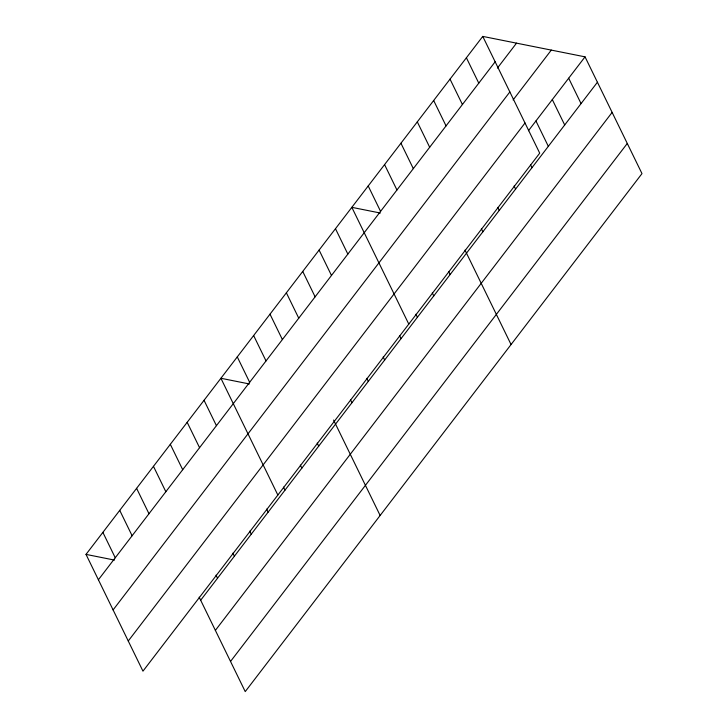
<?xml version="1.0" encoding="UTF-8"?>
<svg xmlns="http://www.w3.org/2000/svg" width="728" height="728" viewBox="0 0 728 728"><rect width="100%" height="100%" fill="white"/><g stroke="black" fill="none" stroke-linecap="round" stroke-linejoin="round"><path stroke-width="1.09" d="M482.764 36.4L539.712 153.162L142.961 671.152L86.013 554.39L482.764 36.4L585.039 56.848L641.987 173.61L245.236 691.6L199.181 597.178M98.389 579.779L495.149 61.789M497.424 68.077L516.516 43.152M113.095 609.928L509.855 91.937M513.104 99.954L551.287 50.105M128.255 640.995L525.006 123.005M528.446 130.74L585.039 56.848M200.673 600.227L597.424 82.237M215.379 630.375L612.13 112.394M230.53 661.443L627.281 143.462M380.316 213.031L351.833 207.334L408.781 324.096M249.386 383.965L220.903 378.269L277.85 495.031M86.013 554.39L114.487 560.087M568.677 78.215L581.062 103.603M552.306 99.581L564.691 124.97M535.945 120.948L548.33 146.337M530.475 164.655L531.959 167.704M466.393 57.767L478.778 83.156M514.105 186.022L515.597 189.071M450.031 79.134L462.416 104.523M497.743 207.389L499.226 210.438M433.67 100.5L446.046 125.889M481.372 228.756L482.864 231.804M417.299 121.867L429.684 147.256M465.01 250.123L511.065 344.544M400.937 143.234L413.313 168.623M448.648 271.499L450.132 274.538M384.566 164.601L396.951 189.99M432.277 292.865L433.761 295.905M368.204 185.968L380.58 211.357M415.916 314.232L417.399 317.272M399.545 335.599L401.028 338.638M335.471 228.701L347.848 254.09M383.183 356.966L384.666 360.005M319.101 250.068L331.486 275.457M366.812 378.333L368.295 381.372M302.739 271.435L315.115 296.824M350.45 399.699L351.933 402.739M286.368 292.802L298.753 318.191M333.588 420.047L380.134 515.488M270.006 314.168L282.382 339.557M317.217 443.079L318.709 446.127M253.635 335.535L266.02 360.924M300.355 465.092L301.847 468.14M237.273 356.902L249.659 382.291M283.492 487.105L284.985 490.153M266.63 509.118L268.122 512.166M204.04 400.291L216.425 425.671M249.768 531.14L251.26 534.179M187.178 422.304L199.563 447.693M232.905 553.153L234.398 556.201M170.316 444.317L182.701 469.706M216.043 575.165L217.536 578.214M153.462 466.33L165.838 491.719M136.6 488.342L148.976 513.731M119.738 510.364L132.114 535.744M102.876 532.377L115.252 557.766"/></g></svg>
